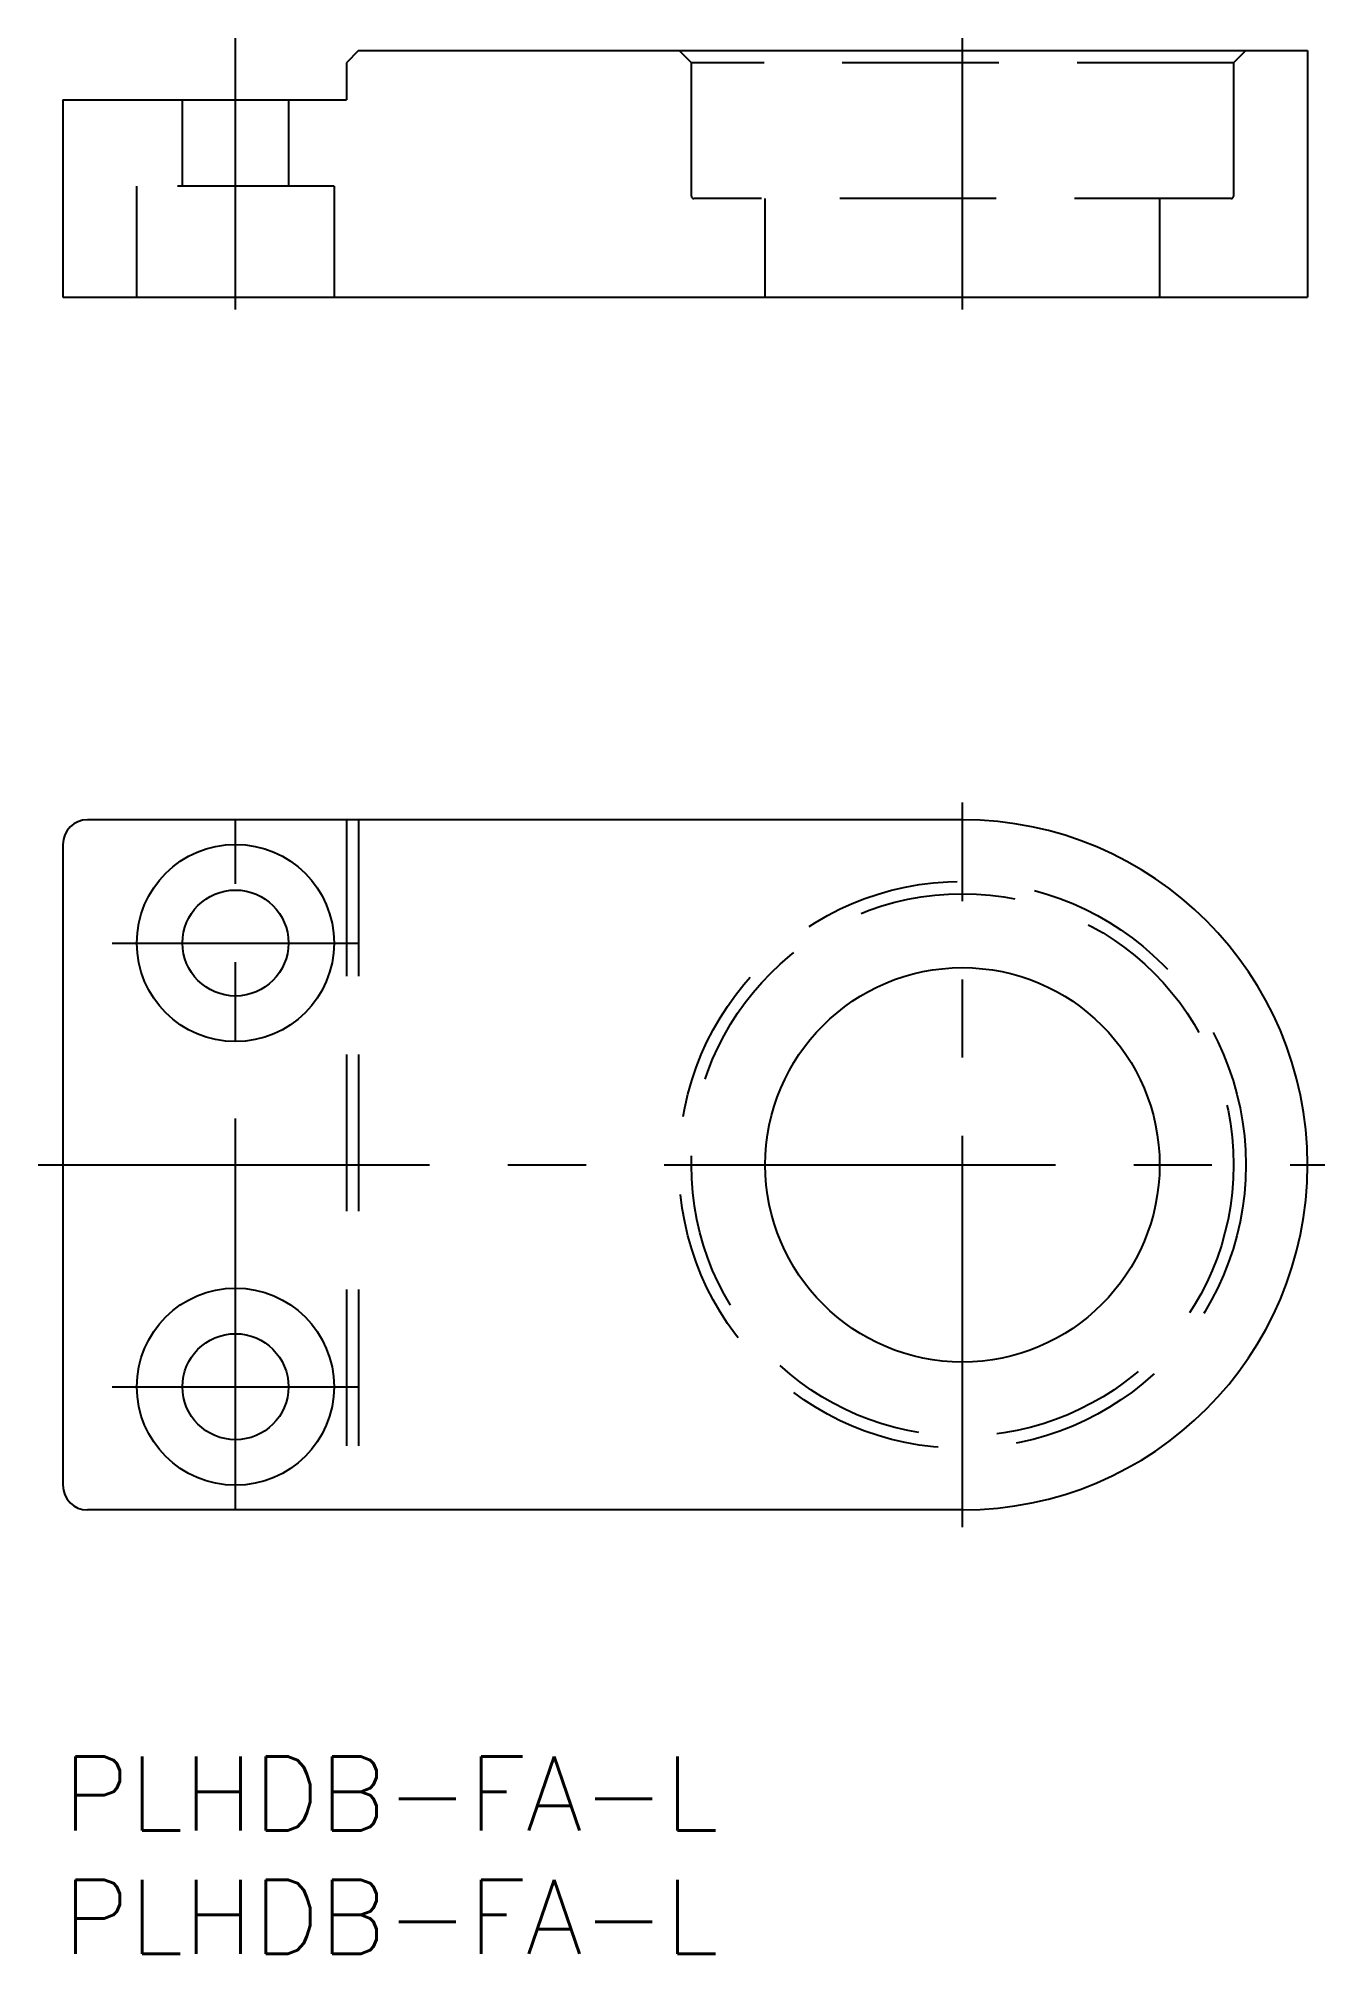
# Model space of a CAD drawing. Extents: x -1 to 51.2, y -8 to 69.7.
import ezdxf

# ---------------------------------------------------------------- set-up
doc = ezdxf.new("R2010")
doc.units = 0
doc.header["$LTSCALE"] = 0.5
doc.linetypes.add('CENTER', pattern=[50.8, 31.75, -6.35, 6.35, -6.35])
doc.linetypes.add('DASHED', pattern=[19.05, 12.7, -6.35])
for name, color, linetype in [('MSM_CENTER', 1, 'CENTER'), ('MSM_CONTINUOUS', 7, 'CONTINUOUS'), ('MSM_DASHED', 4, 'DASHED'), ('MSM_PART_NUMBER', 7, 'CONTINUOUS')]:
    doc.layers.add(name, color=color, linetype=linetype)
doc.styles.get("Standard").update_dxf_attribs({"font": 'txt.shx', "height": 3, "bigfont": 'bigfont.shx'})

msp = doc.modelspace()

# ---------------------------------------------------------------- linework, layer by layer
at = {"layer": 'MSM_CENTER'}
for p, q in [((7, 58.7), (7, 69.7)), ((36.5, 58.7), (36.5, 69.7)), ((36.5, 9.3), (36.5, 38.7)), ((7, 10), (7, 38)), ((2, 33), (12, 33)), ((-1, 24), (51.2, 24)), ((2, 15), (12, 15))]:
    msp.add_line(p, q, dxfattribs=at)
at = {"layer": 'MSM_CONTINUOUS'}
for p, q in [((12, 69.2), (11.5, 68.7)), ((12, 69.2), (50.5, 69.2)), ((50.5, 69.2), (50.5, 59.2)), ((11.5, 68.7), (11.5, 67.2)), ((0, 67.2), (11.5, 67.2)), ((0, 67.2), (0, 59.2)), ((0, 59.2), (50.5, 59.2)), ((36.5, 38), (1, 38)), ((0, 37), (0, 11)), ((36.5, 10), (1, 10))]:
    msp.add_line(p, q, dxfattribs=at)
for centre, radius in [((7, 33), 4), ((7, 33), 2.15), ((36.5, 24), 8), ((7, 15), 4), ((7, 15), 2.15)]:
    msp.add_circle(centre, radius, dxfattribs=at)
for centre, radius, start, end in [((1, 37), 1, 90, 180), ((36.5, 24), 14, 270, 90), ((1, 11), 1, 180, 270)]:
    msp.add_arc(centre, radius, start, end, dxfattribs=at)
at = {"layer": 'MSM_DASHED'}
for p, q in [((25.5, 68.7), (25, 69.2)), ((48, 69.2), (47.5, 68.7)), ((25.5, 63.3), (25.5, 68.7)), ((47.5, 68.7), (25.5, 68.7)), ((47.5, 68.7), (47.5, 63.3)), ((4.85, 63.7), (4.85, 67.2)), ((9.15, 67.2), (9.15, 63.7)), ((3, 59.2), (3, 63.7)), ((11, 63.7), (3, 63.7)), ((11, 63.7), (11, 59.2)), ((47.4, 63.2), (25.6, 63.2)), ((28.5, 59.2), (28.5, 63.2)), ((44.5, 63.2), (44.5, 59.2)), ((11.5, 38), (11.5, 10)), ((12, 38), (12, 10))]:
    msp.add_line(p, q, dxfattribs=at)
for radius in [11.5, 11]:
    msp.add_circle((36.5, 24), radius, dxfattribs=at)
for centre, start, end in [((25.6, 63.3), 180, 270), ((47.4, 63.3), 270, 0)]:
    msp.add_arc(centre, 0.1, start, end, dxfattribs=at)

# ---------------------------------------------------------------- texts
at = {"layer": 'MSM_PART_NUMBER'}
for p in [(0, -3), (0, -8)]:
    msp.add_text('PLHDB-FA-L', height=3, dxfattribs=at).set_placement(p)

doc.saveas('drawing.dxf')
